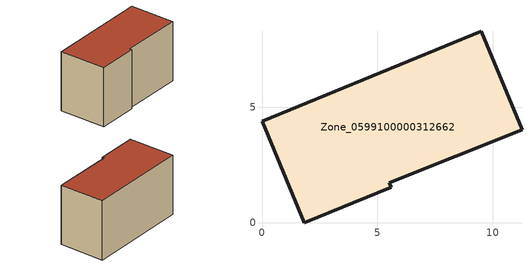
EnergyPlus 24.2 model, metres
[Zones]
Zone_0599100000312662
 floor ground (C_G): 11.26,4.02 5.5,1.73 5.59,1.53 1.82,0 0,4.38 9.49,8.27 z0
 wall outside (C_F): 11.26,4.02 9.49,8.27 0,4.38 1.82,0 5.59,1.53 5.5,1.73 11.26,4.02 z0:6.1
 roof outside (C_R): 5.5,1.73 11.26,4.02 9.49,8.27 0,4.38 1.82,0 5.59,1.53 z6.1
[BUILDING]
Pand.0599100000312662: North Axis=0; Terrain=City; Loads Convergence Tolerance Value=0.04; Temperature Convergence Tolerance Value=0.4; Solar Distribution=FullExterior; Maximum Number of Warmup Days=25; Minimum Number of Warmup Days=1
[Site:Location]
Rotterdam.The.Hague.AP_ZH_NLD Design_Conditions: Latitude=51.96; Longitude=4.45; Time Zone=1; Elevation=-4.5
[SITE:GROUNDTEMPERATURE:BUILDINGSURFACE]
18, 18, 18, 18, 18, 18, 18, 18, 18, 18, 18, 18
[MATERIAL] Thermal Absorptance=0.9; Solar Absorptance=0.7; Visible Absorptance=0.7
Name | Roughness | Thickness | Conductivity | Density | Specific Heat
G.TC.1946 | MediumSmooth | 0.15 | 1 | 540 | 1210
F.TC.1946 | Rough | 0.3 | 0.857143 | 1920 | 840
R.TC.1946 | MediumRough | 0.2 | 0.909091 | 1500 | 1000
[CONSTRUCTION]
C_G: G.TC.1946
C_F: F.TC.1946
C_R: R.TC.1946
[ZONE]
Zone_0599100000312662: Type=1; Multiplier=1; Ceiling Height=Autocalculate; Volume=Autocalculate; Floor Area=autocalculate; Part of Total Floor Area=Yes
[ZONEINFILTRATION:DESIGNFLOWRATE]
Infil_Zone_0599100000312662: Zone or ZoneList or Space or SpaceList=Zone_0599100000312662; Schedule=AlwaysOn; Design Flow Rate Calculation Method=Flow/Area; Flow Rate per Floor Area=0.003; Constant Term Coefficient=1; Temperature Term Coefficient=0; Velocity Term Coefficient=0; Velocity Squared Term Coefficient=0
[HVACTEMPLATE:ZONE:IDEALLOADSAIRSYSTEM]
Zone_0599100000312662: Maximum Heating Supply Air Temperature=50; Minimum Cooling Supply Air Temperature=13; Maximum Heating Supply Air Humidity Ratio=0.0156; Minimum Cooling Supply Air Humidity Ratio=0.0077; Heating Limit=NoLimit; Cooling Limit=NoLimit; Dehumidification Control Type=ConstantSensibleHeatRatio; Cooling Sensible Heat Ratio=0.7; Dehumidification Setpoint=60; Humidification Control Type=None; Humidification Setpoint=30; Outdoor Air Method=None; Outdoor Air Flow Rate per Person=0.00944; Outdoor Air Flow Rate per Zone Floor Area=0; Outdoor Air Flow Rate per Zone=0; Demand Controlled Ventilation Type=None; Outdoor Air Economizer Type=NoEconomizer; Heat Recovery Type=None; Sensible Heat Recovery Effectiveness=0.7; Latent Heat Recovery Effectiveness=0.65
[ZONECONTROL:THERMOSTAT]
ThermostatControl_Zone_0599100000312662: Zone or ZoneList=Zone_0599100000312662; Control Type Schedule=DualSetpointControlType; Control 1=Thermostat_Zone_0599100000312662; Temperature Difference Between Cutout And Setpoint=0
[THERMOSTATSETPOINT:DUALSETPOINT]
Thermostat_Zone_0599100000312662: Heating Setpoint Temperature Schedule=HeatingSetpoint_Zone_0599100000312662; Cooling Setpoint Temperature Schedule=CoolingSetpoint_Zone_0599100000312662
[SCHEDULE:COMPACT]
HeatingSetpoint_Zone_0599100000312662: Through: 12/31, For: AllDays, Until: 24:00, 21
CoolingSetpoint_Zone_0599100000312662: Through: 12/31, For: AllDays, Until: 24:00, 24
DualSetpointControlType: Through: 12/31, For: AllDays, Until: 24:00, 4
AlwaysOn: Through: 12/31, For: AllDays, Until: 24:00, 1
